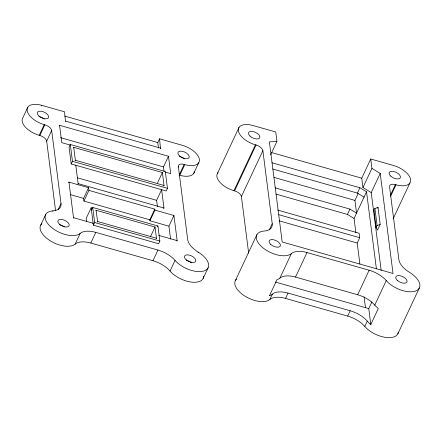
<?xml version="1.0" encoding="UTF-8"?>
<svg xmlns="http://www.w3.org/2000/svg" width="442" height="442" viewBox="0 0 442 442"><rect width="100%" height="100%" fill="white"/><g stroke="black" fill="none" stroke-linecap="round" stroke-linejoin="round"><path stroke-width="0.66" d="M27.796 107.246L22.802 117.909A17.067 8.636 25.1 0 0 39.216 135.307L39.852 135.49A6.823 3.453 25.1 0 1 46.675 141.153L55.587 210.779M41.426 105.997L41.736 105.329L64.538 111.815L65.526 121.616M39.216 135.307L44.211 124.65A17.067 8.636 25.1 0 1 27.144 110.489A17.067 8.636 25.1 0 1 41.736 105.329M39.852 135.49L44.846 124.826L44.211 124.65M46.675 141.153L51.67 130.489A6.823 3.453 25.1 0 0 44.846 124.826M59.3 125.815L59.548 125.285L168.479 156.258L170.7 173.629L165.385 172.115M70.311 144.495L69.062 147.164L71.212 163.965L166.209 190.977L167.457 188.309L165.308 171.507L70.311 144.495L72.46 161.302L71.212 163.965M73.46 147.888L73.726 147.33L162.385 172.535L164.043 185.48L163.783 186.038M40.741 225.077L45.736 214.414M75.118 160.827L75.383 160.269L73.726 147.33M52.714 211.342L52.941 210.856A20.465 10.354 25.1 0 0 61.018 203.53M75.554 165.8L75.803 165.275L78.151 183.623L77.903 184.154M68.714 182.657L68.958 182.126L88.593 187.706L88.941 190.414L83.947 201.077L149.81 219.801L149.932 220.768L168.932 226.171L170.584 239.061M58.245 209.453L61.018 203.53L51.67 130.489M73.261 218.199L73.51 217.668L68.958 182.126M83.947 201.077L83.599 198.37L88.593 187.706M92.483 208.171L91.162 207.795L86.168 218.458L86.599 221.818M41.863 223.702A19.873 10.056 25.1 0 0 50.493 240.94A19.873 10.056 25.1 0 0 75.162 244.095L80.157 233.431A20.465 10.354 25.1 0 1 95.798 232.382L157.943 250.05A20.465 10.354 25.1 0 1 175.043 260.41A19.873 10.056 25.1 0 0 187.9 269.184L190.712 270.189A19.873 10.056 25.1 0 0 203.298 271.173L205.132 270.521A19.873 10.056 25.1 0 0 208.541 263.891L207.972 262.089A19.873 10.056 25.1 0 0 198.314 252.189A20.465 10.354 25.1 0 1 187.684 239.547L178.336 166.501A6.823 3.453 25.1 0 1 184.17 164.441L184.795 164.617A17.067 8.636 25.1 0 0 199.403 159.474A17.067 8.636 25.1 0 0 182.342 145.308L159.534 138.821L157.783 142.556L158.468 147.904M91.461 210.116L92.71 207.447L157.938 225.995L159.871 241.061L158.623 243.73L93.389 225.182L91.162 207.795M95.859 210.84L96.124 210.282L155.02 227.028L156.457 238.232L156.192 238.79M92.892 223.779L93.14 223.249L73.51 217.668M93.389 225.182L94.638 222.514L92.71 207.447M97.295 222.044L97.555 221.486L96.124 210.282M75.162 244.095A20.476 10.359 25.1 0 1 90.803 243.045L95.798 232.382M160.523 148.628L159.534 138.821M164.081 171.595L163.485 166.921L168.479 156.258M157.474 183.032L162.385 172.535M157.396 206.37L156.623 200.331L161.617 189.673L163.965 208.022L163.717 208.552M149.81 219.801L154.805 209.138L88.941 190.414M149.932 220.768L154.927 210.105L154.805 209.138M178.021 167.17L178.336 166.501M184.17 164.441L179.176 175.104L179.8 175.281A17.067 8.636 25.1 0 0 194.364 171.816M150.529 236.619L155.02 227.028M179.8 175.281L184.795 164.617M157.551 226.829L157.938 225.995M168.932 226.171L173.927 215.508L154.927 210.105M193.745 173.375L198.74 162.711M90.803 243.045L152.949 260.714L157.943 250.05M176.894 241.15L177.143 240.619L173.927 215.508M203.696 276.206A19.873 10.056 25.1 0 1 190.579 281.996A19.873 10.056 25.1 0 1 170.048 271.073L175.043 260.41M217.53 173.275L239.006 127.429M198.088 252.675L198.314 252.189M248.658 253.178L241.404 196.519A6.823 3.453 25.1 0 0 234.575 190.856L233.945 190.673L255.421 144.827A17.067 8.636 25.1 0 1 238.354 130.666A17.067 8.636 25.1 0 1 252.946 125.511L275.747 131.992L276.946 141.352L270.603 154.888M234.575 190.856L256.056 145.009L255.421 144.827M241.404 196.519L262.88 150.672A6.823 3.453 25.1 0 0 256.056 145.009M203.116 278.482L208.11 267.819M235.464 280.443L256.946 234.591M269.327 229.906L272.228 223.713L262.88 150.672M236.592 279.068A19.873 10.056 25.1 0 0 245.222 296.306A19.873 10.056 25.1 0 0 269.891 299.461L272.388 294.129A20.476 10.359 25.1 0 1 288.024 293.079L350.174 310.748A20.476 10.359 25.1 0 1 367.274 321.107A19.873 10.056 25.1 0 0 370.81 324.489L378.302 308.494A19.873 10.056 25.1 0 1 374.766 305.118A20.476 10.359 25.1 0 0 357.666 294.753L295.516 277.084A20.476 10.359 25.1 0 0 279.88 278.134A19.873 10.056 25.1 0 1 276.974 279.687L269.482 295.681A19.873 10.056 25.1 0 0 272.388 294.129M279.88 278.134L291.366 253.614A20.476 10.359 25.1 0 1 307.008 252.559L369.153 270.228A20.476 10.359 25.1 0 1 386.253 280.593A19.873 10.056 25.1 0 0 415.463 291.063A19.873 10.056 25.1 0 0 409.53 272.371A20.476 10.359 25.1 0 1 398.894 259.725L389.546 186.684A6.823 3.453 25.1 0 1 395.38 184.623L396.004 184.8A17.067 8.636 25.1 0 0 410.612 179.651A17.067 8.636 25.1 0 0 393.551 165.49L370.744 159.004L361.755 178.198L362.948 187.552L371.225 192.596L381.175 270.344M269.891 299.461A20.476 10.359 25.1 0 1 285.526 298.411L288.024 293.079M295.516 277.084L307.008 252.559M275.979 194.11L347.44 214.425L349.937 209.094L356.556 213.127L354.932 200.419L358.097 193.651M272.736 169.021L357.429 193.099L359.926 187.767L366.545 191.8L376.407 268.852M362.948 187.552L371.943 168.363L370.744 159.004M355.86 232.542L354.059 218.458L366.545 191.8M371.225 192.596L380.214 173.402L371.943 168.363M359.893 264.051L357.202 243.034L359.7 237.702L359.131 233.243L277.67 210.083M377.59 208.176L377.998 207.304L374.927 208.536A1.834 1.508 -7.3 0 0 373.976 210.563L376.164 227.652L377.496 230.133L380.186 224.392L377.998 207.304M390.446 195.154L395.38 184.623M390.634 196.259L396.004 184.8M393.115 218.823L409.949 182.889M285.526 298.411L347.677 316.08L350.174 310.748M357.666 294.753L369.153 270.228M370.81 324.489L368.777 308.593L371.943 301.825M398.369 332.174A19.873 10.056 25.1 0 1 384.8 337.279A19.873 10.056 25.1 0 1 364.777 326.439L367.274 321.107M374.766 305.118L386.253 280.593M397.844 333.848L419.32 288.002M376.164 227.652A1.834 1.508 -7.3 0 1 377.114 225.624L380.186 224.392M276.946 141.352L269.388 141.888L282.195 241.967L393.026 273.482L380.214 173.402M271.377 152.496L361.755 178.198M271.924 162.75L359.926 187.767M64.77 116.108L157.783 142.556M274.134 177.446L354.932 200.419M65.736 121.174L160.733 148.18M275.167 187.833L349.937 209.094M60.532 137.65L163.485 166.921M70.411 145.125L61.775 142.672L59.548 125.285M278.902 214.729L359.7 237.702M75.383 160.269L164.043 185.48M72.46 161.302L167.457 188.309M279.057 220.812L357.202 243.034M77.411 177.811L156.623 200.331M78.151 183.623L163.965 208.022M70.51 194.651L83.599 198.37M158.794 235.404L177.143 240.619M97.555 221.486L156.457 238.232M94.638 222.514L159.871 241.061M275.394 282.04L368.777 308.593M357.429 193.099L364.048 197.132M347.44 214.425L354.059 218.458M373.976 210.563L374.225 211.027M374.927 208.536L377.114 225.624M364.086 296.82L365.49 307.765M59.891 224.89A6.144 3.111 25.1 0 1 64.41 226.95M80.157 233.431A19.868 10.056 25.1 0 1 68.665 235.282L65.902 234.702A19.868 10.056 25.1 0 1 52.631 228.332L50.482 226.553A19.868 10.056 25.1 0 1 45.062 217.414L45.189 215.806A19.868 10.056 25.1 0 1 52.946 210.862M152.949 260.714A20.476 10.359 25.1 0 1 170.048 271.073M39.134 116.633A6.144 3.111 25.1 0 1 44.305 119.102M179.662 156.595A6.144 3.111 25.1 0 1 184.673 158.888M186.292 260.316A6.144 3.111 25.1 0 1 191.458 262.791M347.677 316.08A20.476 10.359 25.1 0 1 364.777 326.439M272.228 223.713A20.476 10.359 25.1 0 1 264.15 231.039A19.873 10.056 25.1 0 0 262.73 247.636A19.873 10.056 25.1 0 0 291.366 253.614M233.945 190.673A17.067 8.636 25.1 0 1 218.077 172.584M59.543 224.282A6.144 3.111 25.1 0 0 69.079 225.862A6.144 3.111 25.1 0 0 61.99 219.481A6.144 3.111 25.1 0 0 59.543 224.282M38.979 116.064A6.144 3.111 25.1 0 0 48.515 117.644A6.144 3.111 25.1 0 0 41.426 111.262A6.144 3.111 25.1 0 0 38.979 116.064M179.574 156.037A6.144 3.111 25.1 0 0 189.11 157.617A6.144 3.111 25.1 0 0 182.021 151.236A6.144 3.111 25.1 0 0 179.574 156.037M186.137 259.752A6.144 3.111 25.1 0 0 195.668 261.332A6.144 3.111 25.1 0 0 188.585 254.951A6.144 3.111 25.1 0 0 186.137 259.752M397.22 280.289A6.144 3.111 25.1 0 0 406.872 282.189A6.144 3.111 25.1 0 0 400.137 275.725A6.144 3.111 25.1 0 0 397.22 280.289M270.559 244.277A6.144 3.111 25.1 0 0 280.211 246.172A6.144 3.111 25.1 0 0 273.476 239.713A6.144 3.111 25.1 0 0 270.559 244.277M390.59 176.032A6.144 3.111 25.1 0 0 400.242 177.927A6.144 3.111 25.1 0 0 393.507 171.468A6.144 3.111 25.1 0 0 390.59 176.032M249.995 136.059A6.144 3.111 25.1 0 0 259.647 137.954A6.144 3.111 25.1 0 0 252.912 131.489A6.144 3.111 25.1 0 0 249.995 136.059"/></g></svg>
